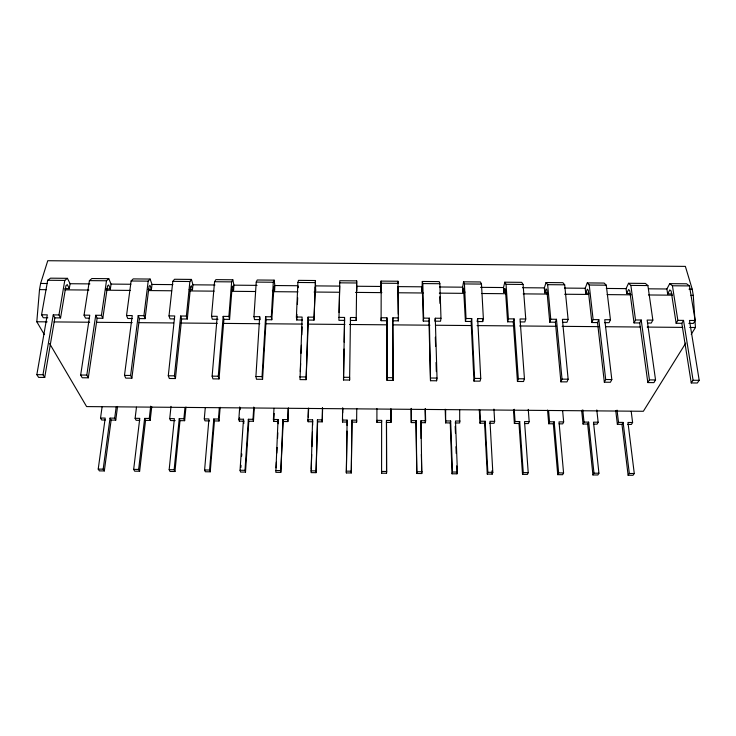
<?xml version="1.0" encoding="UTF-8"?>
<svg xmlns="http://www.w3.org/2000/svg" width="736" height="736" viewBox="0 0 736 736"><rect width="100%" height="100%" fill="white"/><g stroke="black" fill="none" stroke-linecap="round" stroke-linejoin="round"><path stroke-width="1.1" d="M376.906 422.308L376.988 420.357L381.634 420.394L381.533 422.344L376.906 422.308L376.924 408.627M356.61 422.133L356.601 420.182L351.955 420.146L351.983 422.096L356.61 422.133L356.767 408.452M356.196 320.482L356.178 317.538L350.474 317.483L350.511 320.427L356.196 320.482L356.684 280.876L339.784 280.729L338.919 320.326L344.604 320.381L344.2 342.157M356.684 280.876L356.638 291.162L356.629 287.16L356.583 288.236M342.691 407.808L342.461 420.063L347.116 420.1L346.343 472.917L351.284 472.963L351.955 420.146M351.284 472.963L351.983 422.096M346.343 472.917L347.015 431.103M347.107 425.445L347.116 420.1M338.818 317.382L344.531 317.437L343.51 379.988L349.609 380.034L350.474 317.483M347.162 422.059L342.534 422.022L342.599 418.6M342.7 412.896L342.783 408.342M343.51 379.988L344.08 349.039M339.084 312.542L339.719 287.003M322.074 419.897L317.428 419.851L317.602 421.811L322.23 421.848L322.423 407.634M322.23 421.848L322.626 408.167M308.329 408.636L307.933 419.778L312.588 419.814L311.098 472.632L316.038 472.668L317.428 419.851M316.038 472.668L317.602 421.811M313.766 317.17L308.053 317.115L308.32 320.059L314.005 320.114L315.404 280.517L298.494 280.361L297.896 282.468L296.396 317.014L296.728 319.967L302.404 320.013M314.005 320.114L315.33 286.792L315.624 290.803L315.404 280.517M311.208 469.237L311.696 454.544M311.963 446.632L312.45 431.94M312.671 425.16L312.588 419.814M312.782 421.765L308.154 421.728L308.237 419.446M308.32 417.174L308.642 408.048M296.396 317.014L302.11 317.06L300.003 379.61L306.102 379.666L308.053 317.115M306.102 379.666L308.32 320.059M381.073 288.448L381.009 287.371L380.852 291.373L381.055 281.097L397.955 281.244L398.378 320.85L392.693 320.795L393.107 380.411L387.016 380.356L386.934 317.805L381.23 317.75L381.101 320.694L386.786 320.749M300.325 371.588L300.647 363.566M301.061 353.252L301.392 345.23M301.806 334.917L302.128 326.885M296.728 319.967L296.967 314.401M297.399 304.391L297.684 297.721M287.537 419.603L282.891 419.566L283.213 421.526L287.85 421.562L288.052 408.462M287.85 421.562L288.466 407.882M273.985 408.342L273.396 419.483L278.042 419.52L275.834 472.337L280.784 472.383L282.891 419.566M280.784 472.383L283.213 421.526M276.064 467.82L276.35 462.171M276.8 453.128L277.086 447.479M277.546 438.435L277.831 432.786M278.282 423.743L278.042 419.52M278.392 421.48L273.764 421.443L274.188 413.457M271.796 319.746L271.336 316.793L265.622 316.747L266.119 319.7L271.796 319.746L274.022 286.433L274.602 290.435L272.366 290.416M274.602 290.435L274.878 285.531L274.114 280.149L257.204 280.002L256.238 282.1L253.957 316.646L254.518 319.599L260.204 319.645L259.67 316.692L253.957 316.646M271.336 316.793L273.295 282.247L274.114 280.149M259.67 316.692L255.907 376.528L256.478 379.242L262.577 379.298L262.044 376.584L265.622 316.747M262.577 379.298L266.119 319.7M386.658 471.472L386.529 473.248L381.588 473.211L381.69 471.436L386.658 471.472L386.474 420.431L391.12 420.477L391.055 409.326M387.016 380.356L386.934 317.805M252.991 419.318L248.345 419.272L248.823 421.231L253.451 421.268L252.991 419.318L253.764 407.054M253.451 421.268L254.316 407.588M386.529 473.248L386.474 420.431M392.693 320.795L392.877 317.851L398.59 317.906M239.706 406.944L238.85 419.198L243.496 419.235L240.046 470.267L240.571 472.052L245.511 472.089L245.005 470.313L248.345 419.272M245.511 472.089L248.823 421.231M240.874 467.526L241.031 465.272M241.638 456.228L241.794 453.965M243.846 423.448L243.496 419.235M397.808 283.388L397.955 281.244M397.771 289.524L397.909 287.518L398.305 314.171M244.002 421.194L239.366 421.158L239.605 417.735M240.166 409.75L240.322 407.477M393.107 380.411L392.877 317.851M386.354 422.39L390.982 422.427L391.12 420.477M231.334 290.058L233.57 290.076L233.956 285.163L232.806 279.781L215.896 279.634L214.562 281.732L211.517 316.278L212.299 319.231L217.985 319.277M219.052 420.983L218.445 419.023L213.79 418.986L214.424 420.946L219.052 420.983L220.147 407.302M228.896 316.425L223.183 316.379L223.9 319.332L229.586 319.378L228.896 316.425L231.628 281.879L232.806 279.781M229.586 319.378L232.116 287.132L232.705 286.065L233.57 290.076M211.517 316.278L217.23 316.324L212.134 376.16L212.934 378.874L219.043 378.92L223.9 319.332M218.445 419.023L219.337 407.882M205.27 407.762L204.295 418.904L208.95 418.94L204.608 469.973L205.298 471.758L210.238 471.804L209.576 470.019L213.79 418.986M210.238 471.804L214.424 420.946M219.043 378.92L218.27 376.206L223.183 316.379M44.326 334.595L36.8 321.77L39.505 289.616L40.618 283.461L47.757 260.719L685.372 266.386L692.226 289.211L693.257 295.366L695.446 327.502L691.214 334.319M183.89 418.729L179.234 418.692L180.007 420.652L184.644 420.698L183.89 418.729L184.975 407.597M184.644 420.698L185.969 407.017M171.01 406.364L169.731 418.618L174.386 418.655L169.17 469.688L170.016 471.472L174.966 471.509L174.138 469.724L179.234 418.692M189.115 289.69L192.473 289.717L192.961 284.804L191.443 279.422L174.524 279.266L172.822 281.364L169.004 315.9L170.016 318.863L174.561 318.9M174.966 471.509L180.007 420.652M186.383 316.057L180.67 316.002L181.617 318.964L187.303 319.01L186.383 316.057L189.888 281.511L191.443 279.422M187.303 319.01L190.55 286.773L191.323 285.697L192.473 289.717M169.004 315.9L174.717 315.956L168.286 375.783L169.335 378.497L175.435 378.552L174.423 375.838L180.67 316.002M175.435 378.552L181.617 318.964M423.283 321.062L423.623 318.127L429.336 318.173L428.959 321.117L423.283 321.062L422.289 287.739L421.848 291.732L422.317 281.456L439.208 281.612L439.87 283.719L440.984 318.274L440.542 321.218L434.866 321.163L435.28 318.228L440.984 318.274M149.27 418.444L144.615 418.407L145.553 420.366L150.181 420.403L149.27 418.444L150.678 406.189M150.181 420.403L151.745 406.723M136.473 407.183L135.12 418.324L139.776 418.361L133.676 469.393L134.679 471.178L139.628 471.215L145.553 420.366M139.628 471.215L138.644 469.43L144.615 418.407M411.507 420.642L416.153 420.679L415.904 422.639L411.277 422.593L411.314 408.388M148.056 289.322L151.423 289.358L152.021 284.446L150.116 279.054L133.188 278.907L131.118 280.996L126.537 315.532L127.77 318.495L132.324 318.532M145.066 318.642L143.925 315.689L138.202 315.634L139.38 318.596L145.066 318.642L149.031 286.405L149.988 285.338L151.423 289.358M143.925 315.689L148.194 281.143L150.116 279.054M126.537 315.532L132.25 315.578L124.485 375.406L125.773 378.129L131.873 378.184L130.622 375.461L138.202 315.634M131.873 378.184L139.38 318.596M114.696 418.149L110.041 418.112L111.127 420.081L115.764 420.118L114.696 418.149L116.168 407.017M115.764 420.118L117.558 406.438M102.092 406.898L100.538 418.03L105.202 418.076L98.219 469.099L99.378 470.884L104.328 470.93L111.127 420.081M104.328 470.93L103.187 469.145L110.041 418.112M421.038 438.5L420.992 420.725L425.638 420.762L425.353 408.508M105.874 288.954L110.354 288.99L111.062 284.087L108.781 278.686L91.853 278.539L89.415 280.628L84.051 315.164L85.514 318.127L88.936 318.154M102.819 318.274L101.448 315.312L95.726 315.266L97.134 318.228L102.819 318.274L107.502 286.037L108.634 284.97L110.354 288.99M101.448 315.312L106.49 280.775L108.781 278.686M420.992 420.725L421.765 473.542L416.824 473.496L416.153 420.679M435.28 318.228L437.028 378.074L436.595 380.779L430.505 380.724L429.336 318.173M84.051 315.164L89.774 315.21L80.666 375.038L82.202 377.761L88.302 377.807L86.811 375.084L95.726 315.266M88.302 377.807L97.134 318.228M420.716 422.676L425.344 422.712L425.638 420.762M64.796 288.595L69.285 288.632L70.095 283.719L67.436 278.328L50.499 278.171L47.693 280.26L41.566 314.796L43.258 317.759L47.803 317.796M60.564 317.906L58.963 314.944L53.24 314.898L54.869 317.86L60.564 317.906L65.955 285.669L67.28 284.602L69.285 288.632M58.963 314.944L64.777 280.407L67.436 278.328M41.566 314.796L47.288 314.842L36.846 374.661L38.612 377.384L44.721 377.439L54.869 317.86M44.721 377.439L42.982 374.716L53.24 314.898M465.069 292.118L462.834 292.1L462.613 287.187L463.57 281.824L480.461 281.971L481.482 284.087L483.368 318.642L482.706 321.586L477.029 321.531M462.834 292.1L463.551 288.098L465.437 321.43L471.114 321.485L471.721 318.541L466.017 318.495L465.437 321.43M446.016 420.937L450.662 420.974L450.257 422.924L445.63 422.887L445.648 409.786M477.241 320.556L477.664 318.596L483.368 318.642M459.696 409.906L459.696 422.998L455.078 422.961M460.138 421.056L455.492 421.01L457.424 472.061L456.982 473.828L452.051 473.791L452.465 472.015L450.662 420.974M477.664 318.596L480.746 378.451L480.074 381.147L473.975 381.101L474.619 378.396L471.721 318.541M506.046 292.477L503.801 292.459L503.479 287.546L504.813 282.192L521.695 282.339L523.094 284.455L525.743 319.01L524.851 321.954L520.306 321.908M503.801 292.459L504.813 288.466L505.43 289.542L507.592 321.798L513.268 321.853L514.096 318.909L508.392 318.863L507.592 321.798M480.516 421.222L485.162 421.259L484.61 423.209L479.982 423.172L480.516 421.222L479.955 410.081M298.126 287.721L298.42 286.644M493.939 409.087L494.638 421.342L494.049 423.292L489.422 423.255M547.004 292.836L544.769 292.818L544.336 287.905L546.048 282.55L562.93 282.698L564.687 284.823L568.1 319.387L566.987 322.313L562.442 322.276M544.769 292.818L546.057 288.825L546.857 289.91L549.737 322.166L555.404 322.212L556.462 319.286L550.758 319.231L549.737 322.166M494.638 421.342L489.992 421.305L492.807 472.346L492.2 474.122L487.269 474.076L487.848 472.31L485.162 421.259M525.743 319.01L520.039 318.964L524.446 378.819L523.535 381.524L517.445 381.469L518.319 378.773L514.096 318.909M515.053 421.516L519.699 421.553L519 423.504L514.372 423.458L515.053 421.516L514.225 409.253M528.264 409.372L529.175 421.636L528.439 423.577L524.74 423.55M589.076 293.204L585.718 293.176L585.184 288.264L587.264 282.918L604.146 283.066L606.271 285.191L610.448 319.755L609.104 322.681L604.569 322.644M585.718 293.176L587.291 289.193L588.276 290.278L591.864 322.534L597.531 322.58L598.819 319.654L593.115 319.599L591.864 322.534M529.175 421.636L524.538 421.59L528.218 472.641L527.464 474.407L522.523 474.37L523.259 472.604L519.699 421.553M568.1 319.387L562.396 319.332L568.137 379.196L566.987 381.892L560.896 381.837L562.019 379.141L556.462 319.286M549.544 421.802L554.18 421.838L553.334 423.789L548.716 423.752L549.544 421.802L548.596 410.66M562.635 410.78L563.656 421.921L562.773 423.862L559.075 423.835M630.071 293.572L626.713 293.535L626.069 288.622L628.535 283.277L645.408 283.434L647.892 285.559L652.85 320.123L651.277 323.049L647.873 323.021M626.713 293.535L628.572 289.552L629.74 290.637L634.036 322.902L639.704 322.948L641.212 320.022L635.508 319.967L634.036 322.902M584.025 422.096L588.662 422.133L587.659 424.074L583.041 424.037L584.025 422.096L582.774 409.832M563.656 421.921L559.02 421.884L563.574 472.935L562.663 474.702L557.732 474.656L558.624 472.889L554.18 421.838M610.448 319.755L604.753 319.7L611.818 379.564L610.429 382.26L604.339 382.205L605.7 379.518L598.819 319.654M672.115 293.94L667.644 293.903L666.899 288.981L669.732 283.645L686.596 283.792L689.457 285.918L695.17 320.491L693.376 323.417L688.841 323.38M596.804 409.952L598.138 422.216L597.098 424.157L593.4 424.12M667.644 293.903L669.788 289.92L671.131 291.005L676.145 323.27L681.812 323.316L683.542 320.39L677.847 320.344L676.145 323.27M618.488 422.381L623.134 422.418L621.984 424.359L617.366 424.322L618.488 422.381L617.035 410.127M598.138 422.216L593.492 422.17L598.929 473.22L597.862 474.987L592.922 474.95L593.98 473.184L588.662 422.133M652.85 320.123L647.146 320.077L655.546 379.942L653.908 382.628L647.827 382.582L649.428 379.886L641.212 320.022M631.203 411.36L632.601 422.501L631.414 424.442L627.716 424.414M685.759 343.086L643.356 411.277L86.609 406.585L49.542 343.464M632.601 422.501L627.964 422.464L634.276 473.515L633.043 475.281L628.112 475.235L629.317 473.478L623.134 422.418M695.17 320.491L689.476 320.445L699.2 380.31L697.323 383.005L691.242 382.95L693.082 380.264L683.542 320.39M47.693 280.26L64.777 280.407M89.415 280.628L106.49 280.775M131.118 280.996L148.194 281.143M172.822 281.364L189.888 281.511M214.562 281.732L231.628 281.879M256.238 282.1L273.295 282.247M297.896 282.468L314.953 282.615M339.554 282.836L356.601 282.983M381.055 281.097L381.193 283.204L398.24 283.351M422.317 281.456L422.823 283.572L439.87 283.719M463.57 281.824L464.444 283.94L481.482 284.087M504.813 282.192L506.055 284.298L523.094 284.455M546.048 282.55L547.658 284.666L564.687 284.823M587.264 282.918L589.242 285.034L606.271 285.191M628.535 283.277L630.872 285.402L647.892 285.559M669.732 283.645L672.437 285.77L689.457 285.918M40.618 283.461L46.966 283.516M70.095 283.719L89.893 283.894M111.062 284.087L130.852 284.262M152.021 284.446L172.905 284.63M192.961 284.804L214.995 284.998M233.956 285.163L257.03 285.375M274.878 285.531L297.942 285.734M315.79 285.89L339.949 286.102M356.702 286.249L380.852 286.46M397.596 286.608L421.737 286.819M439.622 286.985L462.613 287.187M480.498 287.344L503.479 287.546M522.505 287.712L544.336 287.905M564.503 288.08L585.184 288.264M606.298 288.448L626.069 288.622M648.526 288.825L666.899 288.981M688.997 289.184L692.226 289.211M39.505 289.616L46.396 289.68M64.786 289.837L88.909 290.048M106.14 290.205L130.272 290.416M148.654 290.573L171.635 290.775M190.017 290.941L214.148 291.152M231.38 291.309L255.512 291.52M272.743 291.668L298.016 291.888M314.106 292.036L339.379 292.256M355.47 292.394L381.892 292.624M397.974 292.772L423.255 292.992M439.337 293.13L464.618 293.36M481.85 293.508L505.982 293.719M523.213 293.876L548.486 294.096M564.576 294.234L588.699 294.446M607.08 294.612L631.212 294.823M648.444 294.97L672.575 295.182M690.957 295.348L693.257 295.366M36.8 321.77L47.141 321.862M54.041 321.917L89.672 322.23M96.572 322.294L132.204 322.598M139.104 322.662L173.586 322.957M180.486 323.021L217.267 323.343M223.017 323.389L259.799 323.711M265.549 323.757L302.33 324.079M308.08 324.134L344.862 324.447M349.462 324.493L387.394 324.824M393.134 324.87L429.925 325.192M435.666 325.238L471.307 325.551M477.048 325.597L513.829 325.919M519.579 325.974L556.361 326.287M562.111 326.342L598.892 326.655M605.792 326.72L640.274 327.023M647.174 327.078L682.806 327.391M689.706 327.446L695.446 327.502M36.846 374.661L42.982 374.716M80.666 375.038L86.811 375.084M124.485 375.406L130.622 375.461M168.286 375.783L174.423 375.838M212.134 376.16L218.27 376.206M255.907 376.528L262.044 376.584M299.672 376.906L305.808 376.952M343.427 377.274L349.563 377.329L349.609 380.034M387.173 377.651L393.3 377.706M430.9 378.019L437.028 378.074M474.619 378.396L480.746 378.451M518.319 378.773L524.446 378.819M562.019 379.141L568.137 379.196M605.7 379.518L611.818 379.564M649.428 379.886L655.546 379.942M693.082 380.264L699.2 380.31M105.377 420.026L101.66 419.998L100.538 418.03M139.794 420.32L136.086 420.284L135.12 418.324M175.186 420.615L170.559 420.578L169.731 418.618M209.594 420.9L204.967 420.863L204.295 418.904M98.219 469.099L103.187 469.145M133.676 469.393L138.644 469.43M169.17 469.688L174.138 469.724M204.608 469.973L209.576 470.019M240.046 470.267L245.005 470.313M275.466 470.562L280.434 470.598M310.886 470.856L315.845 470.893M346.288 471.141L351.256 471.187M417.082 471.73L422.041 471.767M452.465 472.015L457.424 472.061M487.848 472.31L492.807 472.346M523.259 472.604L528.218 472.641M558.624 472.889L563.574 472.935M593.98 473.184L598.929 473.22M629.317 473.478L634.276 473.515M238.85 419.198L239.366 421.158M273.396 419.483L273.764 421.443M681.812 323.316L691.242 382.95M672.437 285.77L677.847 320.344M639.704 322.948L647.827 382.582M630.872 285.402L635.508 319.967M621.984 424.359L628.112 475.235M615.747 410.642L617.366 424.322M597.531 322.58L604.339 382.205M589.242 285.034L593.115 319.599M307.933 419.778L308.154 421.728M587.659 424.074L592.922 474.95M581.661 410.348L583.041 424.037M555.404 322.212L560.896 381.837M547.658 284.666L550.758 319.231M553.334 423.789L557.732 474.656M547.556 410.062L548.716 423.752M513.268 321.853L517.445 381.469M519 423.504L522.523 474.37M506.055 284.298L508.392 318.863M513.461 409.777L514.372 423.458M492.016 470.727L492.2 474.122M482.577 319.36L482.706 321.586M484.61 423.209L487.269 474.076M479.302 409.492L479.982 423.172M471.114 321.485L473.975 381.101M464.444 283.94L466.017 318.495M455.198 426.356L455.455 433.136M455.97 446.697L456.219 453.486M456.688 465.916L456.982 473.828M342.461 420.063L342.534 422.022M450.257 422.924L452.051 473.791M445.188 409.198L445.63 422.887M439.76 296.746L439.972 303.425M435.335 337.217L435.602 346.389M436.062 362.434L436.328 371.606M436.531 378.488L436.595 380.779M428.959 321.117L430.505 380.724M344.531 317.437L344.604 320.381M422.823 283.572L423.623 318.127M425.031 409.032L425.344 422.712M421.369 454.324L421.765 473.542M415.904 422.639L416.824 473.496M411.056 408.912L411.277 422.593M398.351 318.624L398.378 320.85M390.899 408.747L390.982 422.427M381.634 420.394L381.588 473.211M381.193 283.204L381.101 320.694"/></g></svg>
